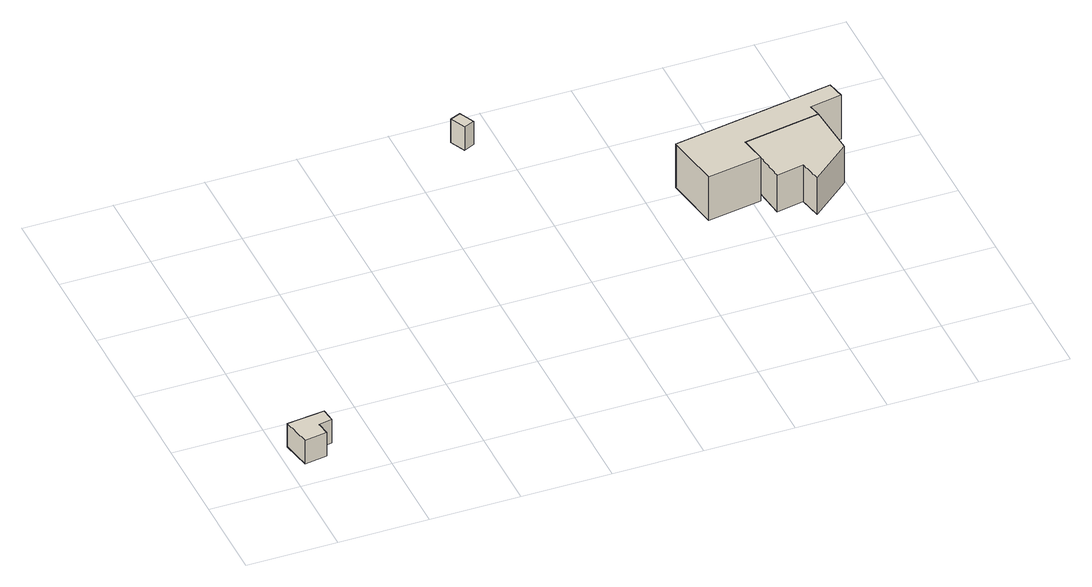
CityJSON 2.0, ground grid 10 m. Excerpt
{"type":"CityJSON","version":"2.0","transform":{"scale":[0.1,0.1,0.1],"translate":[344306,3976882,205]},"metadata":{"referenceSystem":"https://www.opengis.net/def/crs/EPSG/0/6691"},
"CityObjects":{
"building1":{"type":"Building","attributes":{"measuredHeight":3},"geometry":[{"type":"Solid","lod":"1","boundaries":[[[[0,1,2,3,4,5]],[[4,6,7,5]],[[3,8,6,4]],[[2,9,8,3]],[[1,10,9,2]],[[0,11,10,1]],[[5,7,11,0]],[[6,8,9,10,11,7]]]]}]},
"building2":{"type":"Building","attributes":{"measuredHeight":3},"geometry":[{"type":"Solid","lod":"1","boundaries":[[[[12,13,14,15]],[[14,16,17,15]],[[13,18,16,14]],[[12,19,18,13]],[[15,17,19,12]],[[16,18,19,17]]]]}]},
"building3":{"type":"Building","attributes":{"measuredHeight":7.3},"geometry":[{"type":"Solid","lod":"1","boundaries":[[[[20,21,22,23,24,25,26,27]],[[26,28,29,27]],[[25,30,28,26]],[[24,31,30,25]],[[23,32,31,24]],[[22,33,32,23]],[[21,34,33,22]],[[20,35,34,21]],[[27,29,35,20]],[[28,30,31,32,33,34,35,29]]]]}]},
"building4":{"type":"Building","attributes":{"measuredHeight":6.4},"geometry":[{"type":"Solid","lod":"1","boundaries":[[[[36,37,38,39,40,41,42]],[[41,43,44,42]],[[40,45,43,41]],[[39,46,45,40]],[[38,31,46,39]],[[37,30,31,38]],[[36,28,30,37]],[[42,44,28,36]],[[43,45,46,31,30,28,44]]]]}]}
},
"vertices":[
[44,44,26],[46,28,26],[31,25,26],[33,10,26],[8,6,26],[2,39,26],[8,6,56],[2,39,56],[33,10,56],[31,25,56],[46,28,56],[44,44,56],
[367,472,4],[375,455,4],[363,450,4],[355,467,4],[363,450,34],[355,467,34],[375,455,34],[367,472,34],
[529,291,22],[710,322,22],[714,302,22],[678,296,22],[681,282,22],[595,267,22],[600,238,22],[539,228,22],[600,238,78],[539,228,78],[595,267,78],[681,282,78],[678,296,78],[714,302,78],[710,322,78],[529,291,78],
[600,238,31],[595,267,31],[681,282,31],[685,223,31],[640,185,31],[635,210,31],[604,204,31],[635,210,78],[604,204,78],[640,185,78],[685,223,78]
]}
